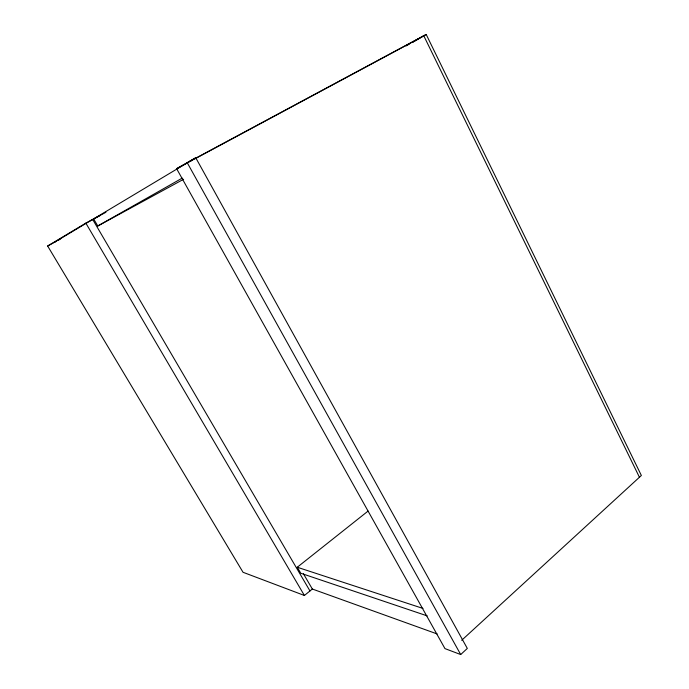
<?xml version="1.0" encoding="UTF-8"?>
<svg xmlns="http://www.w3.org/2000/svg" width="689" height="689" viewBox="0 0 689 689"><rect width="100%" height="100%" fill="white"/><g stroke="black" fill="none" stroke-linecap="round" stroke-linejoin="round"><path stroke-width="1.03" d="M460.7 654.55L467.314 648.427L195.745 157.755L176.617 168.684L444.965 648.607L460.7 654.55L187.063 162.415M461.682 640.296L641.356 475.488L426.198 34.45L194.453 158.875M105.934 212.255L85.841 223.107L47.644 246.007L243.036 572.283L304.4 595.477L312.462 588.931M427.232 615.888L300.783 573.248L297.269 567.245L368.055 511.083M54.612 242.183L92.662 219.421L309.964 590.955M195.745 157.755L93.626 218.895L97.778 225.992L183.601 179.261M406.122 45.913L409.369 44.044M412.16 42.434L423.769 35.759L639.435 477.244M412.237 42.485L426.198 34.45M97.778 225.992L182.249 178.098M90.543 220.687L100.017 215.579M47.644 246.007L53.699 242.726M54.646 242.218L56.532 241.202M58.41 240.177L60.296 239.161M189.716 161.415L192.558 159.891M176.617 168.684L184.17 164.628M185.117 164.12L189.165 161.941M189.837 161.579L192.963 159.9M194.565 159.038L417.723 39.204M297.269 567.245L422.994 608.439M437.162 633.949L312.341 589.026L303.427 573.773M85.841 223.107L304.4 595.477"/></g></svg>
